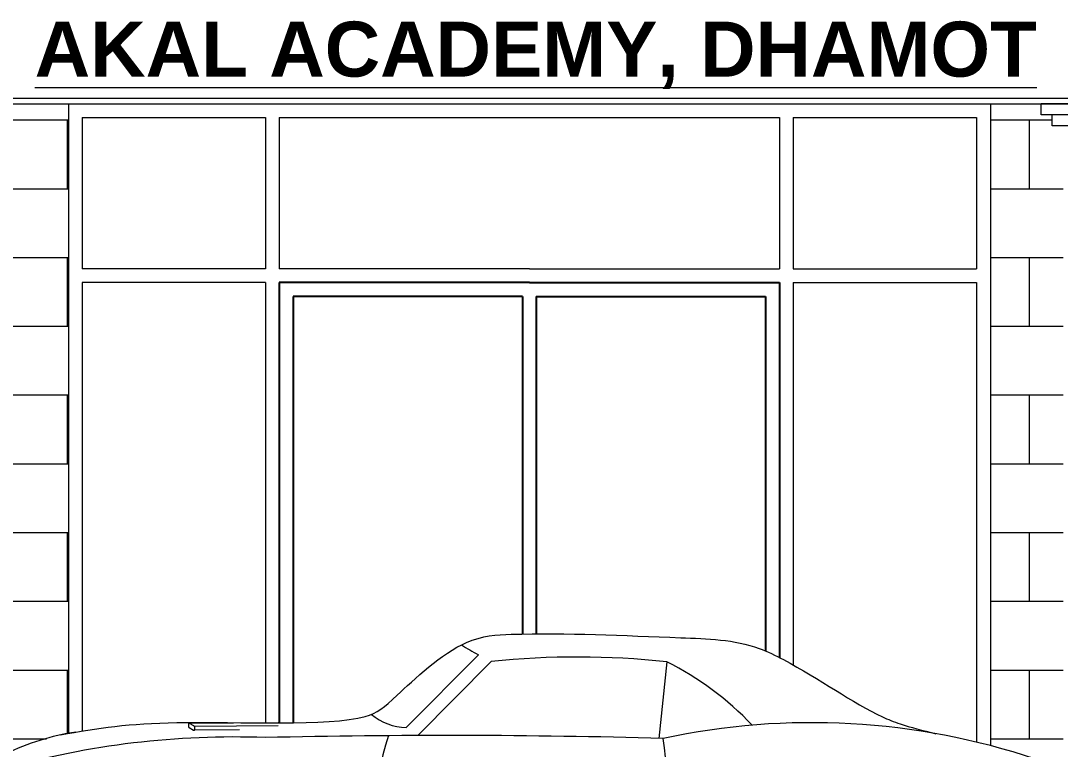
# Model space of a CAD drawing. Header units: millimetres. Extents: x 3614 to 12428, y -844 to 6844.
# Drawn here: x 5505.83 to 5509.613, y -473.032 to -470.383 of the extents above; entities that cross this region are included whole.
import ezdxf

# ---------------------------------------------------------------- set-up
doc = ezdxf.new("R2010")
doc.units = ezdxf.units.MM
doc.header["$LTSCALE"] = 40
doc.header["$MEASUREMENT"] = 0
doc.linetypes.add('DASHED', pattern=[0.75, 0.5, -0.25])
for name, color, linetype, lineweight in [('Door', 54, 'CONTINUOUS', 18), ('E1', 7, 'CONTINUOUS', 20), ('Hidden', 30, 'DASHED', 18), ('TEXT', 7, 'CONTINUOUS', 20), ('Window', 150, 'CONTINUOUS', 15)]:
    doc.layers.add(name, color=color, linetype=linetype, lineweight=lineweight)
doc.styles.add('DIM', font='arial.ttf')

# ---------------------------------------------------------------- blocks, each defined once
blk = doc.blocks.new('*U365')
at = {"layer": 'E1', "color": 1, "ltscale": 0.05}
for p, q in [((72.93, 40.23), (85.8, 53.18)), ((75, 38.82), (88.08, 51.97)), ((119.39, 51.91), (117.92, 38.32)), ((50.13, 41.06), (34.31, 40.98)), ((43.26, 39.85), (35.15, 39.78)), ((35.3, 40.46), (50.13, 40.62))]:
    blk.add_line(p, q, dxfattribs=at)
blk.add_lwpolyline([(35.31, 39.93), (35.3, 40.27, 0.269532), (35.14, 40.54), (34.38, 40.96, 0.575383), (34.15, 40.83), (34.15, 40.49, 0.269532), (34.32, 40.22), (35.08, 39.79, 0.575383)], format="xyb", close=True, dxfattribs=at)
for centre, radius, start, end in [((114.6, 105.09), 59.37, 237.6103, 240.9785), ((103.45, -95), 147.78, 83.8163, 95.9705), ((95.51, 3.91), 53.61, 43.2748, 63.5665), ((73.29, 50.49), 10.26, 230.424, 268.0085), ((145.17, -84.88), 125.99, 71.5283, 102.1242), ((20.53, -3.15), 43.06, 98.5304, 116.112), ((42.18, -111.35), 149.91, 87.8393, 105.8096), ((80.1, -1364.13), 1402.96, 88.42296, 91.3179), ((118.31, 22.51), 51.16, 161.4307, 193.2363), ((25.66, 24.94), 94.01, 351.8279, 8.1674)]:
    blk.add_arc(centre, radius, start, end, dxfattribs=at)
blk.add_open_spline([(11.39, 38.92), (18.06, 40.19), (30.91, 42.01), (64.77, 40.11), (70.25, 44.91), (82.35, 56.38), (99.18, 57.3), (116.06, 56.35), (133.04, 55.87), (145.24, 49.87), (153.62, 43.8), (161.17, 40.68), (164.92, 39.73), (167.29, 39.15)], degree=3, knots=[18.629823, 18.629823, 18.629823, 18.629823, 19.527405, 20.700571, 21.107983, 21.608568, 21.92336, 23.151359, 23.716171, 23.908743, 24.77794, 24.943072, 25.187755, 25.187755, 25.187755, 25.187755], dxfattribs=at)

msp = doc.modelspace()

# ---------------------------------------------------------------- hatches: boundary and pattern name
at = {"layer": 'E1', "ltscale": 0.05}
h = msp.add_hatch(dxfattribs=at)
h.set_pattern_fill('BRICK', color=256)
h.set_pattern_definition([(0, (0, -27.99403), (0, 0.25), []), (90, (0, -27.99403), (-0.5, 0), [0.25, -0.25]), (90, (0.25, -27.99403), (-0.5, 0), [-0.25, 0.25])])
h.paths.add_polyline_path([(5509.3584, -470.6852), (5509.5434, -470.6852), (5509.5434, -470.7252), (5509.5834, -470.7252), (5509.5834, -470.7652), (5509.6234, -470.7652), (5509.6234, -473.1359), (5509.6171, -473.135), (5509.6098, -473.1211), (5509.5974, -473.1113), (5509.5782, -473.0934), (5509.5539, -473.0844), (5509.4869, -473.0528), (5509.3584, -473.0186)])
h.paths.add_polyline_path([(5506.0034, -470.6852), (5505.8184, -470.6852), (5505.8184, -470.7252), (5505.7784, -470.7252), (5505.7784, -470.7652), (5505.7384, -470.7652), (5505.7384, -473.1359), (5505.7447, -473.135), (5505.752, -473.1211), (5505.7644, -473.1113), (5505.7717, -473.0934), (5505.7745, -473.0496), (5505.8998, -472.9997), (5506.0034, -472.9741)])
h.paths.add_polyline_path([(5509.3584, -473.7752), (5509.5434, -473.7752), (5509.5434, -473.7352), (5509.5834, -473.7352), (5509.5834, -473.6952), (5509.6234, -473.6952), (5509.6234, -473.1359), (5509.6171, -473.135), (5509.6196, -473.1526), (5509.6144, -473.1989), (5509.5944, -473.2841), (5509.5876, -473.2954), (5509.5551, -473.3283), (5509.4985, -473.3557), (5509.466, -473.4089), (5509.4297, -473.4145), (5509.4184, -473.4192), (5509.4012, -473.4247), (5509.3752, -473.4322), (5509.3584, -473.437)])
h.paths.add_polyline_path([(5506.0034, -473.7752), (5505.8184, -473.7752), (5505.8184, -473.7352), (5505.7784, -473.7352), (5505.7784, -473.6952), (5505.7384, -473.6952), (5505.7384, -473.1359), (5505.7447, -473.135), (5505.7422, -473.1526), (5505.7474, -473.1989), (5505.7674, -473.2841), (5505.7742, -473.2954), (5505.855, -473.3283), (5505.884, -473.3557), (5505.9165, -473.4089), (5505.9322, -473.4328), (5505.9478, -473.4497), (5505.9616, -473.459), (5505.9866, -473.4683), (5506.0034, -473.4739)])

# ---------------------------------------------------------------- linework, layer by layer
at = {"layer": 'Door', "lineweight": 25}
for p, q in [((5506.7711, -471.3352), (5506.7711, -472.9359)), ((5507.6809, -471.3352), (5506.7711, -471.3352)), ((5507.6809, -471.3352), (5508.5907, -471.3352)), ((5508.5907, -471.3352), (5508.5907, -472.6982)), ((5506.8211, -471.3852), (5506.8211, -472.9359)), ((5507.6559, -471.3852), (5506.8211, -471.3852)), ((5507.7059, -471.3852), (5508.5407, -471.3852)), ((5508.5407, -471.3852), (5508.5407, -472.6746))]:
    msp.add_line(p, q, dxfattribs=at)
at = {"layer": 'Door', "linetype": 'Continuous', "lineweight": 25, "ltscale": 0.05}
for p, q in [((5507.6559, -471.3852), (5507.6559, -472.6124)), ((5507.7059, -471.3852), (5507.7059, -472.6124))]:
    msp.add_line(p, q, dxfattribs=at)
at = {"layer": 'E1', "linetype": 'Continuous', "ltscale": 0.9}
for p, q in [((5509.5434, -470.7252), (5509.5434, -470.6852)), ((5509.9334, -470.6852), (5509.5434, -470.6852)), ((5509.9334, -470.7252), (5509.5434, -470.7252)), ((5509.5834, -470.7652), (5509.5834, -470.7252)), ((5509.8934, -470.7652), (5509.5834, -470.7652))]:
    msp.add_line(p, q, dxfattribs=at)
at = {"layer": 'Hidden', "linetype": 'ByBlock', "ltscale": 0.05}
for p, q in [((5504.8734, -470.6852), (5510.4884, -470.6852)), ((5504.8934, -470.6652), (5510.4684, -470.6652))]:
    msp.add_line(p, q, dxfattribs=at)
at = {"layer": 'Window', "ltscale": 0.05}
for p, q in [((5506.0034, -470.6852), (5509.3584, -470.6852)), ((5506.0034, -470.6852), (5506.0034, -472.9741)), ((5509.3584, -470.6852), (5509.3584, -473.0186)), ((5506.0534, -470.7352), (5506.0534, -471.2852)), ((5506.0534, -470.7352), (5506.7211, -470.7352)), ((5506.7211, -470.7352), (5506.7211, -471.2852)), ((5506.7711, -470.7352), (5506.7711, -471.2852)), ((5506.7711, -470.7352), (5508.5907, -470.7352)), ((5508.5907, -470.7352), (5508.5907, -471.2852)), ((5508.6407, -470.7352), (5508.6407, -471.2852)), ((5508.6407, -470.7352), (5509.3084, -470.7352)), ((5509.3084, -470.7352), (5509.3084, -471.2852)), ((5506.7211, -471.2852), (5506.0534, -471.2852)), ((5507.6809, -471.2852), (5506.7711, -471.2852)), ((5507.6809, -471.2852), (5508.5907, -471.2852)), ((5508.6407, -471.2852), (5509.3084, -471.2852)), ((5506.0534, -471.3352), (5506.0534, -472.9657)), ((5506.7211, -471.3352), (5506.0534, -471.3352)), ((5506.7211, -471.3352), (5506.7211, -472.9363)), ((5507.6809, -471.3352), (5506.7711, -471.3352)), ((5507.6809, -471.3352), (5508.5907, -471.3352)), ((5508.6407, -471.3352), (5508.6407, -472.7252)), ((5508.6407, -471.3352), (5509.3084, -471.3352)), ((5509.3084, -471.3352), (5509.3084, -473.0061))]:
    msp.add_line(p, q, dxfattribs=at)

# ---------------------------------------------------------------- block references
at = {"layer": 'E1', "xscale": 0.0204328647523902, "yscale": 0.0204328647523902, "zscale": 0.0204328647523902}
msp.add_blockref('*U365', (5505.7422, -473.7751), dxfattribs=at)

# ---------------------------------------------------------------- texts
at = {"layer": 'TEXT', "insert": (5505.881, -470.3864), "char_height": 0.2, "attachment_point": 1, "style": 'DIM'}
msp.add_mtext_dynamic_manual_height_columns('{\\fArial|b1|i0|c0|p34;\\LAKAL ACADEMY, DHAMOT}', width=20.540561, gutter_width=5, heights=[0], dxfattribs=at)

doc.saveas('drawing.dxf')
